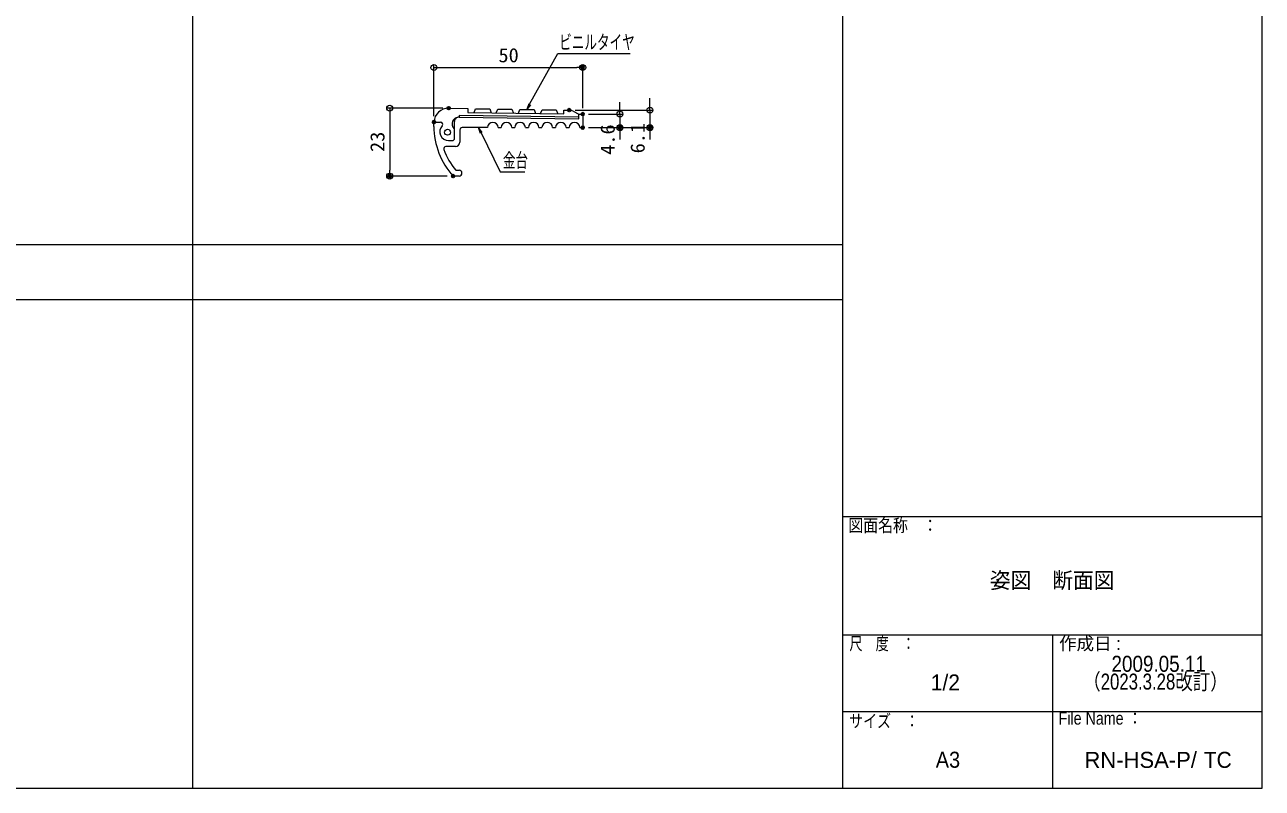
# Model space of a CAD drawing. Units: millimetres, scale not verified. Extents: x -400 to 400, y -277 to 277.
# Drawn here: x -18.7 to 400, y -277 to -18.5 of the extents above; entities that cross this region are included whole.
import ezdxf
from ezdxf.enums import TextEntityAlignment as Align

# ---------------------------------------------------------------- set-up
doc = ezdxf.new("R2010")
doc.units = ezdxf.units.MM
doc.header["$LTSCALE"] = 2
doc.header["$PDMODE"] = 32
doc.header["$PDSIZE"] = 1
for name, color, linetype, lineweight in [('0-0_zumenwaku', 6, 'Continuous', 9), ('0-2_1', 3, 'Continuous', 9), ('0-3_2', 4, 'Continuous', 9), ('0-4_0', 1, 'Continuous', 9), ('0-9_6文字', 2, 'Continuous', 9)]:
    doc.layers.add(name, color=color, linetype=linetype, lineweight=lineweight)
doc.layers.add('0-1_moji', color=2, linetype='Continuous')
doc.layers.add('0-5_Defpoints', color=7, linetype='Continuous')
doc.styles.add('ＭＳ ゴシック', font='')
doc.styles.add('ＭＳ Ｐゴシック', font='')
doc.styles.get('ＭＳ ゴシック').set_extended_font_data('MS Gothic')
doc.styles.get('ＭＳ Ｐゴシック').set_extended_font_data('MS PGothic')

# ---------------------------------------------------------------- blocks, each defined once
blk = doc.blocks.new('_Origin')
at = {"layer": '0-4_0'}
blk.add_line((0, 0), (-2, 0), dxfattribs=at)
blk.add_circle((0, 0), 1, dxfattribs=at)
blk = doc.blocks.new('MLeader11')
at = {"layer": '0-9_6文字', "color": 1}
blk.add_line((162.416, -28.258), (186.15, -28.258), dxfattribs=at)
at = {"layer": '0-9_6文字'}
blk.add_line((152.42, -45.575), (151.155, -47.16), dxfattribs=at)
at = {"layer": '0-9_6文字', "color": 1}
blk.add_lwpolyline([(152.129, -45.413), (161.696, -28.258), (162.416, -28.258)], dxfattribs=at)
at = {"layer": '0-9_6文字'}
blk.add_lwpolyline([(151.838, -45.251), (151.155, -47.16), (152.129, -45.413)], dxfattribs=at)
at = {"layer": '0-9_6文字', "style": 'ＭＳ ゴシック', "width": 0.65}
blk.add_text('ビニルタイヤ', height=4.809, dxfattribs=at).set_placement((162.117, -28.201), align=Align.BOTTOM_LEFT)
blk = doc.blocks.new('MLeader12')
at = {"layer": '0-9_6文字'}
blk.add_line((135.448, -55.254), (134.87, -53.311), dxfattribs=at)
at = {"layer": '0-9_6文字', "color": 1}
blk.add_line((142.889, -68.248), (150.535, -68.248), dxfattribs=at)
at = {"layer": '0-9_6文字'}
blk.add_lwpolyline([(136.047, -54.962), (134.87, -53.311), (135.748, -55.108)], dxfattribs=at)
at = {"layer": '0-9_6文字', "color": 1}
blk.add_lwpolyline([(135.748, -55.108), (142.169, -68.248), (142.889, -68.248)], dxfattribs=at)
at = {"layer": '0-9_6文字', "style": 'ＭＳ ゴシック', "width": 0.65}
blk.add_text('金台', height=4.809, dxfattribs=at).set_placement((143.069, -68.198), align=Align.BOTTOM_LEFT)

msp = doc.modelspace()

# ---------------------------------------------------------------- linework, layer by layer
at = {"layer": '0-0_zumenwaku'}
for p, q in [((38.023, 277.012), (38.023, -276.988)), ((258.023, 277.012), (258.023, -276.988)), ((258.023, -92.988), (-399.977, -92.988)), ((-399.577, -111.512), (258.023, -111.512)), ((258.023, -184.988), (400.023, -184.988)), ((258.023, -224.988), (400.023, -224.988)), ((329.023, -224.988), (329.023, -276.988)), ((258.023, -250.988), (400.023, -250.988))]:
    msp.add_line(p, q, dxfattribs=at)
msp.add_lwpolyline([(-399.977, -276.988), (400.023, -276.988), (400.023, 277.012), (-399.977, 277.012)], close=True, dxfattribs=at)
at = {"layer": '0-2_1'}
for p, q in [((170.084, -48.711), (170.084, -51.511)), ((119.724, -51.411), (121.974, -51.411)), ((119.724, -52.896), (119.724, -52.161)), ((126.724, -56.961), (126.724, -51.233)), ((128.524, -54.061), (128.524, -58.211)), ((137.884, -53.311), (129.274, -53.311)), ((141.484, -53.311), (142.484, -53.311)), ((146.084, -53.311), (147.084, -53.311)), ((150.684, -53.311), (151.684, -53.311)), ((155.284, -53.311), (156.284, -53.311)), ((159.884, -53.311), (160.884, -53.311)), ((164.484, -53.311), (165.484, -53.311)), ((169.084, -53.311), (170.084, -53.311)), ((170.084, -51.511), (170.084, -53.311)), ((124.723, -57.711), (125.974, -57.711)), ((127.024, -59.711), (123.799, -59.711)), ((128.224, -69.711), (126.224, -69.711)), ((127.131, -67.711), (128.224, -67.711))]:
    msp.add_line(p, q, dxfattribs=at)
msp.add_lwpolyline([(128.245, -49.733), (168.724, -50.311), (168.724, -48.711), (170.084, -48.711)], dxfattribs=at)
for centre, radius, start, end in [((128.224, -51.233), 1.5, 89.18154, 180), ((120.474, -52.161), 0.75, 90, 180), ((144.724, -52.896), 25, 180, 222.26857), ((124.723, -54.711), 3, 137.15635, 270), ((121.974, -52.161), 0.75, 317.15634, 90), ((129.274, -54.061), 0.75, 90, 180), ((139.684, -53.311), 1.8, 0, 180), ((144.284, -53.311), 1.8, 0, 180), ((148.884, -53.311), 1.8, 0, 180), ((153.484, -53.311), 1.8, 0, 180), ((158.084, -53.311), 1.8, 0, 180), ((162.684, -53.311), 1.8, 0, 180), ((167.284, -53.311), 1.8, 0, 180), ((125.974, -56.961), 0.75, 270, 0), ((127.024, -58.211), 1.5, 270, 0), ((123.799, -60.461), 0.75, 90, 199.87734), ((144.724, -52.896), 23, 199.87734, 220.10107), ((128.224, -68.711), 1, 270, 90)]:
    msp.add_arc(centre, radius, start, end, dxfattribs=at)
at = {"layer": '0-3_2'}
for p, q in [((128.252, -49.233), (128.245, -49.733)), ((168.724, -49.811), (128.252, -49.233)), ((166.888, -47.723), (168.724, -48.711))]:
    msp.add_line(p, q, dxfattribs=at)
for points in [[(124.731, -46.711), (131.246, -46.875), (131.227, -48.175), (163.724, -48.64), (163.743, -47.34), (165.509, -47.365)], [(133.324, -48.205), (133.824, -46.912), (138.624, -46.981), (139.124, -48.288)], [(140.824, -48.312), (141.324, -47.019), (146.124, -47.088), (146.624, -48.395)], [(148.324, -48.42), (148.824, -47.127), (153.624, -47.195), (154.124, -48.502)], [(155.824, -48.527), (156.324, -47.234), (161.124, -47.302), (161.624, -48.61)]]:
    msp.add_lwpolyline(points, dxfattribs=at)
msp.add_circle((124.349, -54.874), 1, dxfattribs=at)
for centre, radius, start, end in [((124.731, -51.728), 5.017, 90, 176.37666), ((128.212, -52.055), 2.322, 89.1816, 225.21587), ((165.466, -50.365), 3, 61.70711, 89.18154), ((126.224, -54.058), 0.5, 0, 45.21587)]:
    msp.add_arc(centre, radius, start, end, dxfattribs=at)
at = {"layer": '0-4_0'}
for p, q in [((119.724, -49.411), (119.724, -31.951)), ((121.724, -32.951), (168.084, -32.951)), ((170.084, -46.711), (170.084, -31.951)), ((182.675, -46.711), (182.675, -44.711)), ((192.824, -45.365), (192.824, -43.365)), ((122.731, -46.711), (103.775, -46.711)), ((104.775, -48.711), (104.775, -67.711)), ((167.509, -47.365), (193.824, -47.365)), ((172.084, -48.711), (183.675, -48.711)), ((182.675, -48.711), (182.675, -53.311)), ((192.824, -47.365), (192.824, -53.311)), ((172.084, -53.311), (183.675, -53.311)), ((172.084, -53.311), (193.824, -53.311)), ((182.675, -55.311), (182.675, -57.311)), ((192.824, -55.311), (192.824, -57.311)), ((124.224, -69.711), (103.775, -69.711))]:
    msp.add_line(p, q, dxfattribs=at)
at = {"layer": '0-5_Defpoints'}
for p in [(170.084, -32.951), (124.731, -46.711), (165.509, -47.365), (170.084, -48.711), (119.724, -51.411), (170.084, -53.311), (182.675, -53.311), (192.824, -53.311), (104.775, -69.711), (126.224, -69.711)]:
    msp.add_point(p, dxfattribs=at)

# ---------------------------------------------------------------- block references
at = {"layer": '0-4_0'}
for p, rotation in [((119.724, -32.951), 180), ((104.775, -46.711), 90), ((192.824, -47.365), 270), ((182.675, -48.711), 270), ((182.675, -53.311), 90), ((192.824, -53.311), 90), ((104.775, -69.711), 270)]:
    msp.add_blockref('_Origin', p, dxfattribs=dict(at, rotation=rotation))
msp.add_blockref('_Origin', (170.084, -32.951), dxfattribs=at)
at = {"layer": '0-9_6文字'}
for name in ['MLeader11', 'MLeader12']:
    msp.add_blockref(name, (0, 0), dxfattribs=at)

# ---------------------------------------------------------------- texts
at = {"layer": '0-0_zumenwaku', "style": 'ＭＳ Ｐゴシック'}
for s, height, width, p in [('図面名称\u3000：', 4.338, 0.85, (259.985, -191.455)), ('尺\u3000度\u3000：', 4.34, 0.75, (260.329, -231.455)), ('File Name ：', 4.338, 0.85, (331.121, -256.751)), ('サイズ\u3000：', 4.338, 0.8, (260.237, -257.683))]:
    msp.add_text(s, height=height, dxfattribs=dict(at, width=width)).set_placement(p, align=Align.BOTTOM_LEFT)
msp.add_text('作成日 :', height=4.338, dxfattribs=at).set_placement((331.281, -231.475), align=Align.BOTTOM_LEFT)
at = {"layer": '0-1_moji', "style": 'ＭＳ Ｐゴシック'}
for s, width, p in [('姿図\u3000断面図', 0.95, (307.85, -210.913)), ('2009.05.11', 0.9, (349.005, -239.183)), ('（2023.3.28改訂）', 0.8, (339.435, -245.208)), ('A3', 0.95, (289.548, -271.662)), ('RN-HSA-P/', 1.05, (339.85, -271.705))]:
    msp.add_text(s, height=5.423, dxfattribs=dict(at, width=width)).set_placement(p, align=Align.BOTTOM_LEFT)
for s, p in [('1/2', (287.873, -245.498)), ('TC', (380.245, -271.705))]:
    msp.add_text(s, height=5.423, dxfattribs=at).set_placement(p, align=Align.BOTTOM_LEFT)
at = {"layer": '0-4_0', "color": 2, "style": 'ＭＳ ゴシック', "width": 1.05}
msp.add_text('50', height=4.809, dxfattribs=at).set_placement((141.57, -32.626), align=Align.BOTTOM_LEFT)
for s, p in [('4.6', (182.35, -62.507)), ('6.1', (192.499, -62.012)), ('23', (104.45, -61.544))]:
    msp.add_text(s, height=4.809, rotation=90, dxfattribs=at).set_placement(p, align=Align.BOTTOM_LEFT)

doc.saveas('drawing.dxf')
